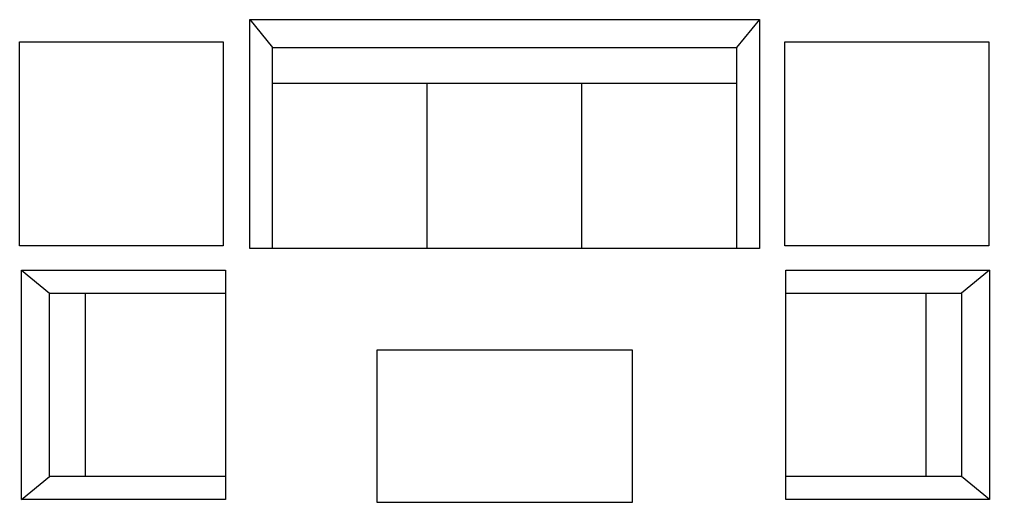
# Model space of a CAD drawing. Extents: x -1.9 to 1.9, y 0 to 1.9.
import ezdxf

# ---------------------------------------------------------------- set-up
doc = ezdxf.new("R2010")
doc.units = 0
doc.header["$LTSCALE"] = 0.5
doc.header["$MEASUREMENT"] = 0
doc.layers.get('0').update_dxf_attribs({"linetype": 'CONTINUOUS'})

# ---------------------------------------------------------------- blocks, each defined once
blk = doc.blocks.new('M-MCEN16')
blk.add_lwpolyline([(-0.5, 0.6), (0.5, 0.6), (0.5, 0), (-0.5, 0)], close=True)
blk = doc.blocks.new('M-MC80')
blk.add_lwpolyline([(-0.4, 0), (-0.4, 0.8), (0.4, 0.8), (0.4, 0)], close=True)
blk = doc.blocks.new('M-POLT')
for points in [[(-0.45, 0.8), (-0.36, 0.69)], [(0.45, 0.8), (0.36, 0.69)], [(-0.36, 0), (-0.36, 0.69), (0.36, 0.69), (0.36, 0)], [(-0.36, 0.55), (0.36, 0.55)]]:
    blk.add_lwpolyline(points)
blk.add_lwpolyline([(-0.45, 0), (-0.45, 0.8), (0.45, 0.8), (0.45, 0)], close=True)
blk = doc.blocks.new('M-SO32X9')
blk.add_line((1, 0.9), (0.91, 0.79))
for points in [[(-1, 0.9), (-0.91, 0.79)], [(-0.91, 0), (-0.91, 0.65), (-0.91, 0.79), (0.91, 0.79), (0.91, 0)], [(-0.91, 0.65), (0.91, 0.65)], [(-0.30334, 0), (-0.30334, 0.65)], [(0.30332, 0), (0.30332, 0.65)]]:
    blk.add_lwpolyline(points)
blk.add_lwpolyline([(1, 0), (-1, 0), (-1, 0.9), (1, 0.9)], close=True)

msp = doc.modelspace()

# ---------------------------------------------------------------- block references
for name, p in [('M-SO32X9', (0, 0.9971)), ('M-MC80', (-1.5037, 1.0086)), ('M-MC80', (1.4997, 1.0086)), ('M-MCEN16', (0, 0))]:
    msp.add_blockref(name, p)
for p, rotation in [((-1.095, 0.4626), 90), ((1.103, 0.4626), 270)]:
    msp.add_blockref('M-POLT', p, dxfattribs=dict(rotation=rotation))

doc.saveas('drawing.dxf')
